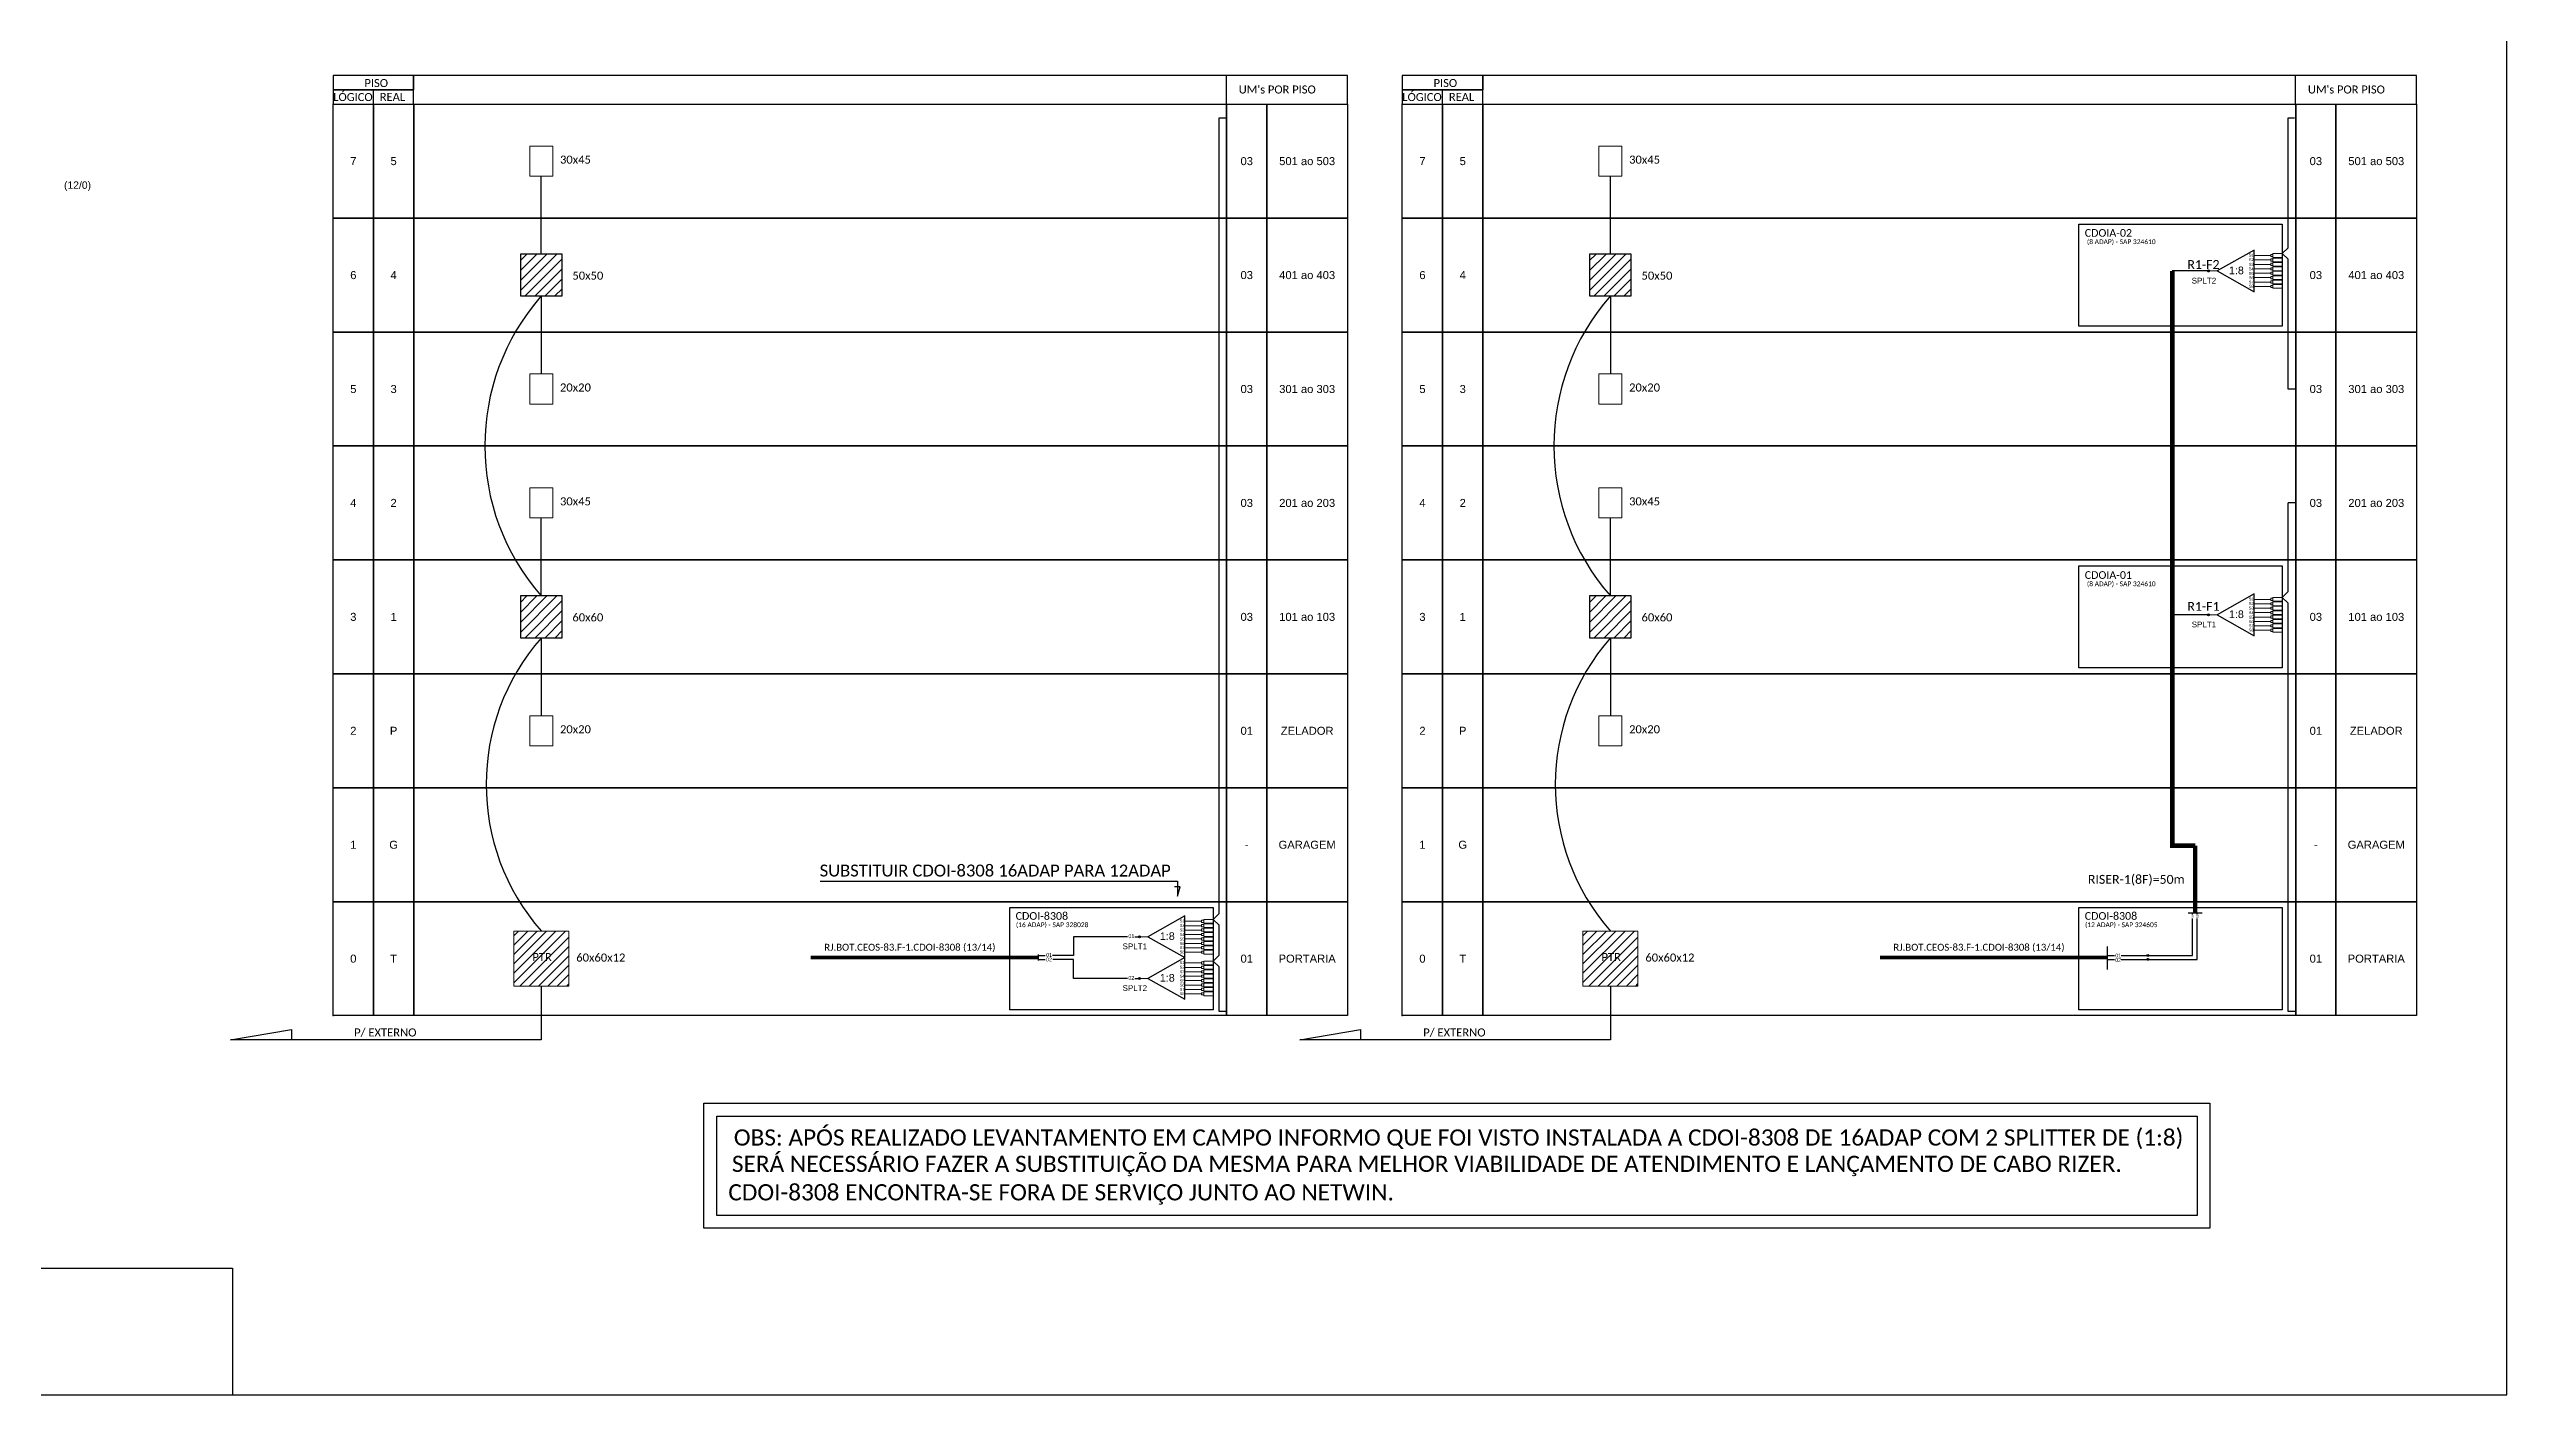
# Model space of a CAD drawing. Extents: x -89 to 749, y 705 to 1299.
# Drawn here: x 196 to 749, y 705 to 1008 of the extents above; entities that cross this region are included whole.
import ezdxf
from ezdxf.enums import TextEntityAlignment as Align

# ---------------------------------------------------------------- set-up
doc = ezdxf.new("R2010")
doc.units = 0
doc.layers.add("20.0-LEGENDA DOS CDO'S", color=1, linetype='Continuous', lineweight=0)
doc.styles.add('ARIAL', font='arial.ttf')
doc.styles.add('WMF-Calibri0', font='calibri.ttf')

msp = doc.modelspace()

# ---------------------------------------------------------------- hatches: boundary and pattern name
at = {"ltscale": 0.5}
h = msp.add_hatch(dxfattribs=at)
h.set_pattern_fill('ANSI31', color=1, scale=0.5, style=0)
h.set_pattern_definition([(45, (-251.5202, 105.3012), (-1.122532, 1.122532), [])])
h.paths.add_polyline_path([(311.87, 961.59), (302.48, 961.59), (302.48, 952.19), (311.87, 952.19)])
h = msp.add_hatch(dxfattribs=at)
h.set_pattern_fill('ANSI31', color=1, scale=0.5, style=0)
h.set_pattern_definition([(45, (-11.0614, 105.3012), (-1.122532, 1.122532), [])])
h.paths.add_polyline_path([(552.33, 961.59), (542.94, 961.59), (542.94, 952.19), (552.33, 952.19)])
h = msp.add_hatch(color=3)
h.dxf.hatch_style = 1
edge = h.paths.add_edge_path()
edge.add_arc((682.15, 957.81), 0.221, 0, 360)
h = msp.add_hatch(dxfattribs=at)
h.set_pattern_fill('ANSI31', color=1, scale=0.5, style=0)
h.set_pattern_definition([(45, (-251.5202, 28.4245), (-1.122532, 1.122532), [])])
h.paths.add_polyline_path([(311.87, 884.71), (302.48, 884.71), (302.48, 875.32), (311.87, 875.32)])
h = msp.add_hatch(dxfattribs=at)
h.set_pattern_fill('ANSI31', color=3, scale=5, style=0)
h.set_pattern_definition([(45, (-11.061, 28.425), (-11.22532, 11.22532), [])])
h.paths.add_polyline_path([(542.94, 875.32), (552.33, 875.32), (552.33, 884.71), (542.94, 884.71)])
h = msp.add_hatch(dxfattribs=at)
h.set_pattern_fill('ANSI31', color=1, scale=0.5, style=0)
h.set_pattern_definition([(45, (-11.0614, 28.4245), (-1.122532, 1.122532), [])])
h.paths.add_polyline_path([(542.94, 875.32), (552.33, 875.32), (552.33, 884.71), (542.94, 884.71)])
h = msp.add_hatch(color=3)
h.dxf.hatch_style = 1
edge = h.paths.add_edge_path()
edge.add_arc((682.15, 880.47), 0.221, 0, 360)
h = msp.add_hatch()
h.set_pattern_fill('ANSI31', color=1, scale=0.469565)
h.set_pattern_definition([(45, (-221.8402, 2899.8708), (-1.054204, 1.054204), [])])
h.paths.add_polyline_path([(313.36, 809.32), (300.99, 809.32), (300.99, 796.95), (313.36, 796.95)])
h.paths.add_polyline_path([(304.69, 802.14), (310.02, 802.14), (310.02, 804.86), (304.69, 804.86)], flags=24)
h = msp.add_hatch(color=3)
h.dxf.hatch_style = 1
edge = h.paths.add_edge_path()
edge.add_arc((441.69, 808.07), 0.221, 0, 360)
h = msp.add_hatch()
h.set_pattern_fill('ANSI31', color=1, scale=0.469565)
h.set_pattern_definition([(45, (18.6186, 2899.8708), (-1.054204, 1.054204), [])])
h.paths.add_polyline_path([(553.82, 809.32), (541.45, 809.32), (541.45, 796.95), (553.82, 796.95)])
h.paths.add_polyline_path([(545.15, 802.14), (550.48, 802.14), (550.48, 804.86), (545.15, 804.86)], flags=24)
h = msp.add_hatch(color=3)
h.dxf.hatch_style = 1
edge = h.paths.add_edge_path()
edge.add_arc((668.51, 803.84), 0.221, 0, 360)
h = msp.add_hatch(color=3)
h.dxf.hatch_style = 1
edge = h.paths.add_edge_path()
edge.add_arc((668.51, 802.98), 0.221, 0, 360)
h = msp.add_hatch(color=3)
h.dxf.hatch_style = 1
edge = h.paths.add_edge_path()
edge.add_arc((441.69, 798.69), 0.221, 0, 360)

# ---------------------------------------------------------------- linework, layer by layer
at = {"color": 3}
for p, q in [((418.91, 803.84), (420.51, 803.84)), ((659.37, 803.84), (661, 803.84)), ((662.51, 803.84), (668.73, 803.84))]:
    msp.add_line(p, q, dxfattribs=at)
at = {"color": 2}
for p, q in [((426.84, 802.98), (422.18, 802.98)), ((426.84, 798.69), (426.84, 802.98)), ((439.03, 798.69), (426.84, 798.69))]:
    msp.add_line(p, q, dxfattribs=at)
for points in [[(-89.32, 705.02), (749.25, 705.02), (749.25, 1299.02), (-89.32, 1299.02), (-89.32, 705.02)], [(278.45, 995.33), (488.48, 995.33), (488.48, 1001.76), (278.45, 1001.76), (278.45, 1001.76), (278.45, 998.55)], [(461.28, 995.33), (461.28, 1001.76)], [(518.91, 995.33), (728.93, 995.33), (728.93, 1001.76), (518.91, 1001.76), (518.91, 1001.76), (518.91, 998.55)], [(701.74, 995.33), (701.74, 1001.76)], [(269.39, 995.33), (269.39, 998.55)], [(509.85, 995.33), (509.85, 998.55)]]:
    msp.add_lwpolyline(points)
for points in [[(260.33, 998.55), (278.45, 998.55), (278.45, 1001.76), (260.33, 1001.76)], [(500.79, 998.55), (518.91, 998.55), (518.91, 1001.76), (500.79, 1001.76)], [(260.33, 995.33), (278.45, 995.33), (278.45, 998.55), (260.33, 998.55)], [(260.36, 995.33), (269.42, 995.33), (269.42, 969.7), (260.36, 969.7)], [(269.42, 995.33), (278.48, 995.33), (278.48, 969.7), (269.42, 969.7)], [(278.48, 995.33), (461.31, 995.33), (461.31, 969.7), (278.48, 969.7)], [(461.31, 995.33), (470.36, 995.33), (470.36, 969.7), (461.31, 969.7)], [(470.36, 995.33), (488.48, 995.33), (488.48, 969.7), (470.36, 969.7)], [(500.79, 995.33), (518.91, 995.33), (518.91, 998.55), (500.79, 998.55)], [(500.82, 995.33), (509.88, 995.33), (509.88, 969.7), (500.82, 969.7)], [(509.88, 995.33), (518.93, 995.33), (518.93, 969.7), (509.88, 969.7)], [(518.93, 995.33), (701.76, 995.33), (701.76, 969.7), (518.93, 969.7)], [(701.76, 995.33), (710.82, 995.33), (710.82, 969.7), (701.76, 969.7)], [(710.82, 995.33), (728.93, 995.33), (728.93, 969.7), (710.82, 969.7)], [(260.36, 969.7), (269.42, 969.7), (269.42, 944.08), (260.36, 944.08)], [(269.42, 969.7), (278.48, 969.7), (278.48, 944.08), (269.42, 944.08)], [(278.48, 969.7), (461.31, 969.7), (461.31, 944.08), (278.48, 944.08)], [(461.31, 969.7), (470.36, 969.7), (470.36, 944.08), (461.31, 944.08)], [(470.36, 969.7), (488.48, 969.7), (488.48, 944.08), (470.36, 944.08)], [(500.82, 969.7), (509.88, 969.7), (509.88, 944.08), (500.82, 944.08)], [(509.88, 969.7), (518.93, 969.7), (518.93, 944.08), (509.88, 944.08)], [(518.93, 969.7), (701.76, 969.7), (701.76, 944.08), (518.93, 944.08)], [(701.76, 969.7), (710.82, 969.7), (710.82, 944.08), (701.76, 944.08)], [(710.82, 969.7), (728.93, 969.7), (728.93, 944.08), (710.82, 944.08)], [(302.48, 952.19), (311.87, 952.19), (311.87, 961.59), (302.48, 961.59)], [(542.94, 952.19), (552.33, 952.19), (552.33, 961.59), (542.94, 961.59)], [(260.36, 944.08), (269.42, 944.08), (269.42, 918.45), (260.36, 918.45)], [(269.42, 944.08), (278.48, 944.08), (278.48, 918.45), (269.42, 918.45)], [(278.48, 944.08), (461.31, 944.08), (461.31, 918.45), (278.48, 918.45)], [(461.31, 944.08), (470.36, 944.08), (470.36, 918.45), (461.31, 918.45)], [(470.36, 944.08), (488.48, 944.08), (488.48, 918.45), (470.36, 918.45)], [(500.82, 944.08), (509.88, 944.08), (509.88, 918.45), (500.82, 918.45)], [(509.88, 944.08), (518.93, 944.08), (518.93, 918.45), (509.88, 918.45)], [(518.93, 944.08), (701.76, 944.08), (701.76, 918.45), (518.93, 918.45)], [(701.76, 944.08), (710.82, 944.08), (710.82, 918.45), (701.76, 918.45)], [(710.82, 944.08), (728.93, 944.08), (728.93, 918.45), (710.82, 918.45)], [(260.36, 918.45), (269.42, 918.45), (269.42, 892.83), (260.36, 892.83)], [(269.42, 918.45), (278.48, 918.45), (278.48, 892.83), (269.42, 892.83)], [(278.48, 918.45), (461.31, 918.45), (461.31, 892.83), (278.48, 892.83)], [(461.31, 918.45), (470.36, 918.45), (470.36, 892.83), (461.31, 892.83)], [(470.36, 918.45), (488.48, 918.45), (488.48, 892.83), (470.36, 892.83)], [(500.82, 918.45), (509.88, 918.45), (509.88, 892.83), (500.82, 892.83)], [(509.88, 918.45), (518.93, 918.45), (518.93, 892.83), (509.88, 892.83)], [(518.93, 918.45), (701.76, 918.45), (701.76, 892.83), (518.93, 892.83)], [(701.76, 918.45), (710.82, 918.45), (710.82, 892.83), (701.76, 892.83)], [(710.82, 918.45), (728.93, 918.45), (728.93, 892.83), (710.82, 892.83)], [(260.36, 892.83), (269.42, 892.83), (269.42, 867.2), (260.36, 867.2)], [(269.42, 892.83), (278.48, 892.83), (278.48, 867.2), (269.42, 867.2)], [(278.48, 892.83), (461.31, 892.83), (461.31, 867.2), (278.48, 867.2)], [(461.31, 892.83), (470.36, 892.83), (470.36, 867.2), (461.31, 867.2)], [(470.36, 892.83), (488.48, 892.83), (488.48, 867.2), (470.36, 867.2)], [(500.82, 892.83), (509.88, 892.83), (509.88, 867.2), (500.82, 867.2)], [(509.88, 892.83), (518.93, 892.83), (518.93, 867.2), (509.88, 867.2)], [(518.93, 892.83), (701.76, 892.83), (701.76, 867.2), (518.93, 867.2)], [(701.76, 892.83), (710.82, 892.83), (710.82, 867.2), (701.76, 867.2)], [(710.82, 892.83), (728.93, 892.83), (728.93, 867.2), (710.82, 867.2)], [(302.48, 875.32), (311.87, 875.32), (311.87, 884.71), (302.48, 884.71)], [(542.94, 875.32), (552.33, 875.32), (552.33, 884.71), (542.94, 884.71)], [(260.36, 867.2), (269.42, 867.2), (269.42, 841.58), (260.36, 841.58)], [(269.42, 867.2), (278.48, 867.2), (278.48, 841.58), (269.42, 841.58)], [(278.48, 867.2), (461.31, 867.2), (461.31, 841.58), (278.48, 841.58)], [(461.31, 867.2), (470.36, 867.2), (470.36, 841.58), (461.31, 841.58)], [(470.36, 867.2), (488.48, 867.2), (488.48, 841.58), (470.36, 841.58)], [(500.82, 867.2), (509.88, 867.2), (509.88, 841.58), (500.82, 841.58)], [(509.88, 867.2), (518.93, 867.2), (518.93, 841.58), (509.88, 841.58)], [(518.93, 867.2), (701.76, 867.2), (701.76, 841.58), (518.93, 841.58)], [(701.76, 867.2), (710.82, 867.2), (710.82, 841.58), (701.76, 841.58)], [(710.82, 867.2), (728.93, 867.2), (728.93, 841.58), (710.82, 841.58)], [(260.36, 841.58), (269.42, 841.58), (269.42, 815.95), (260.36, 815.95)], [(269.42, 841.58), (278.48, 841.58), (278.48, 815.95), (269.42, 815.95)], [(278.48, 841.58), (461.31, 841.58), (461.31, 815.95), (278.48, 815.95)], [(461.31, 841.58), (470.36, 841.58), (470.36, 815.95), (461.31, 815.95)], [(470.36, 841.58), (488.48, 841.58), (488.48, 815.95), (470.36, 815.95)], [(500.82, 841.58), (509.88, 841.58), (509.88, 815.95), (500.82, 815.95)], [(509.88, 841.58), (518.93, 841.58), (518.93, 815.95), (509.88, 815.95)], [(518.93, 841.58), (701.76, 841.58), (701.76, 815.95), (518.93, 815.95)], [(701.76, 841.58), (710.82, 841.58), (710.82, 815.95), (701.76, 815.95)], [(710.82, 841.58), (728.93, 841.58), (728.93, 815.95), (710.82, 815.95)], [(260.36, 815.95), (269.42, 815.95), (269.42, 790.32), (260.36, 790.32)], [(269.42, 815.95), (278.48, 815.95), (278.48, 790.32), (269.42, 790.32)], [(278.48, 815.95), (461.31, 815.95), (461.31, 790.32), (278.48, 790.32)], [(461.31, 815.95), (470.36, 815.95), (470.36, 790.32), (461.31, 790.32)], [(470.36, 815.95), (488.48, 815.95), (488.48, 790.32), (470.36, 790.32)], [(500.82, 815.95), (509.88, 815.95), (509.88, 790.32), (500.82, 790.32)], [(509.88, 815.95), (518.93, 815.95), (518.93, 790.32), (509.88, 790.32)], [(518.93, 815.95), (701.76, 815.95), (701.76, 790.32), (518.93, 790.32)], [(701.76, 815.95), (710.82, 815.95), (710.82, 790.32), (701.76, 790.32)], [(710.82, 815.95), (728.93, 815.95), (728.93, 790.32), (710.82, 790.32)]]:
    msp.add_lwpolyline(points, close=True)
at = {"color": 3}
for points in [[(461.04, 791.23), (459.62, 791.23), (459.62, 801.29), (458.27, 802.59), (459.62, 803.89), (459.62, 810.67), (458.27, 811.97), (459.62, 813.27), (459.62, 992.24), (461.04, 992.24)], [(700.08, 963.03), (700.08, 992.24), (701.5, 992.24)], [(700.08, 963.03), (698.73, 961.71), (700.08, 960.43)], [(700.08, 931.26), (700.08, 960.43)], [(700.08, 885.7), (700.08, 905.64)], [(700.08, 885.7), (698.73, 884.37), (700.08, 883.1)], [(701.76, 791.23), (700.08, 791.23), (700.08, 803.89), (700.08, 803.89), (700.08, 803.89), (700.08, 813.27), (700.08, 813.27), (700.08, 813.27), (700.08, 883.1)], [(451.92, 812.76), (443.6, 808.07), (451.92, 803.38), (451.92, 812.76)], [(439.03, 808.07), (426.84, 808.07), (426.84, 803.84), (422.17, 803.84)], [(440.66, 808.07), (441.69, 808.07)], [(451.92, 803.38), (443.6, 798.69), (451.92, 794), (451.92, 803.38)]]:
    msp.add_lwpolyline(points, dxfattribs=at)
at = {"color": 0, "lineweight": 0}
for points in [[(304.58, 985.89), (309.76, 985.89), (309.76, 979.14), (304.58, 979.14)], [(545.04, 985.89), (550.22, 985.89), (550.22, 979.14), (545.04, 979.14)], [(304.58, 934.64), (309.76, 934.64), (309.76, 927.89), (304.58, 927.89)], [(545.04, 934.64), (550.22, 934.64), (550.22, 927.89), (545.04, 927.89)], [(304.58, 909.01), (309.76, 909.01), (309.76, 902.27), (304.58, 902.27)], [(545.04, 909.01), (550.22, 909.01), (550.22, 902.27), (545.04, 902.27)], [(304.58, 857.76), (309.76, 857.76), (309.76, 851.02), (304.58, 851.02)], [(545.04, 857.76), (550.22, 857.76), (550.22, 851.02), (545.04, 851.02)]]:
    msp.add_lwpolyline(points, close=True, dxfattribs=at)
at = {"color": 3, "ltscale": 0.5}
for points in [[(307.17, 961.59), (307.17, 979.14)], [(547.63, 961.59), (547.63, 979.14)], [(307.17, 952.19), (307.17, 934.64)], [(547.63, 952.19), (547.63, 934.64)], [(701.76, 931.26), (700.08, 931.26)], [(307.17, 884.71), (307.17, 902.27)], [(547.63, 884.71), (547.63, 902.27)], [(701.76, 905.64), (700.08, 905.64)], [(307.17, 875.32), (307.17, 857.76)], [(547.63, 875.32), (547.63, 857.76)], [(369.92, 820.53), (450.27, 820.53), (450.27, 817.16), (450.89, 819.31), (449.59, 819.31)], [(307.17, 796.95), (307.17, 784.85), (237.29, 784.85), (250.99, 787.19), (250.99, 784.85)], [(547.63, 796.95), (547.63, 784.85), (477.75, 784.85), (491.45, 787.19), (491.45, 784.85)]]:
    msp.add_lwpolyline(points, dxfattribs=at)
at = {"color": 1}
for points in [[(652.99, 968.37), (698.73, 968.37), (698.73, 945.41), (652.99, 945.41)], [(652.99, 891.5), (698.73, 891.5), (698.73, 868.53), (652.99, 868.53)], [(652.99, 814.62), (698.73, 814.62), (698.73, 791.65), (652.99, 791.65)]]:
    msp.add_lwpolyline(points, close=True, dxfattribs=at)
for points in [[(692.38, 962.5), (684.06, 957.81), (692.38, 953.12), (692.38, 962.5)], [(692.38, 885.16), (684.06, 880.47), (692.38, 875.78), (692.38, 885.16)]]:
    msp.add_lwpolyline(points, dxfattribs=at)
at = {"color": 5}
for points, const_width in [([(674.01, 957.81), (674.01, 828.54), (679.15, 828.54)], 1), ([(679.15, 813.47), (679.15, 828.54)], 1), ([(367.78, 803.41), (418.91, 803.41)], 0.861), ([(608.24, 803.41), (659.37, 803.41)], 0.861)]:
    msp.add_lwpolyline(points, dxfattribs=dict(at, const_width=const_width))
at = {"color": 5, "ltscale": 0.5}
for points in [[(682.15, 957.81), (674.01, 957.81)], [(682.15, 880.47), (674.01, 880.47)], [(677.59, 813.47), (680.72, 813.47)], [(678.58, 813.03), (678.58, 813.47)], [(679.61, 813.03), (679.61, 813.47)], [(668.51, 803.84), (678.58, 803.84), (678.58, 812.2)], [(668.51, 802.98), (679.61, 802.98), (679.61, 812.2)]]:
    msp.add_lwpolyline(points, dxfattribs=at)
at = {"color": 1, "lineweight": 0}
for points in [[(684.06, 957.81), (682.15, 957.81)], [(684.06, 880.47), (682.15, 880.47)]]:
    msp.add_lwpolyline(points, dxfattribs=at)
at = {"color": 3, "lineweight": 0}
for points in [[(696.15, 961.28), (692.38, 961.28)], [(692.38, 960.29), (696.15, 960.29)], [(692.38, 959.3), (696.15, 959.3)], [(692.38, 958.31), (696.15, 958.31)], [(692.38, 957.31), (696.15, 957.31)], [(692.38, 956.32), (696.15, 956.32)], [(696.65, 961.71), (696.65, 960.86)], [(696.65, 961.71), (698.73, 961.71)], [(696.65, 960.86), (698.73, 960.86)], [(696.65, 960.71), (696.65, 959.87)], [(696.65, 960.71), (698.73, 960.71)], [(696.65, 959.87), (698.73, 959.87)], [(696.65, 959.72), (696.65, 958.87)], [(696.65, 959.72), (698.73, 959.72)], [(696.65, 958.87), (698.73, 958.87)], [(696.65, 958.73), (696.65, 957.88)], [(696.65, 958.73), (698.73, 958.73)], [(696.65, 957.88), (698.73, 957.88)], [(696.65, 957.74), (696.65, 956.89)], [(696.65, 957.74), (698.73, 957.74)], [(696.65, 956.89), (698.73, 956.89)], [(696.65, 956.74), (696.65, 955.9)], [(696.65, 956.74), (698.73, 956.74)], [(692.38, 955.33), (696.15, 955.33)], [(692.38, 954.33), (696.15, 954.33)], [(696.65, 955.9), (698.73, 955.9)], [(696.65, 955.75), (696.65, 954.9)], [(696.65, 955.75), (698.73, 955.75)], [(696.65, 954.9), (698.73, 954.9)], [(696.65, 954.76), (696.65, 953.91)], [(696.65, 954.76), (698.73, 954.76)], [(696.65, 954.76), (696.65, 953.91)], [(696.65, 954.76), (698.73, 954.76)], [(696.65, 953.91), (698.73, 953.91)], [(696.15, 883.95), (692.38, 883.95)], [(692.38, 882.96), (696.15, 882.96)], [(692.38, 881.96), (696.15, 881.96)], [(692.38, 880.97), (696.15, 880.97)], [(692.38, 879.98), (696.15, 879.98)], [(692.38, 878.99), (696.15, 878.99)], [(696.65, 884.37), (696.65, 883.52)], [(696.65, 884.37), (698.73, 884.37)], [(696.65, 883.52), (698.73, 883.52)], [(696.65, 883.38), (696.65, 882.53)], [(696.65, 883.38), (698.73, 883.38)], [(696.65, 882.53), (698.73, 882.53)], [(696.65, 882.39), (696.65, 881.54)], [(696.65, 882.39), (698.73, 882.39)], [(696.65, 881.54), (698.73, 881.54)], [(696.65, 881.4), (696.65, 880.55)], [(696.65, 881.4), (698.73, 881.4)], [(696.65, 880.55), (698.73, 880.55)], [(696.65, 880.4), (696.65, 879.55)], [(696.65, 880.4), (698.73, 880.4)], [(696.65, 879.55), (698.73, 879.55)], [(696.65, 879.41), (696.65, 878.56)], [(696.65, 879.41), (698.73, 879.41)], [(692.38, 877.99), (696.15, 877.99)], [(692.38, 877), (696.15, 877)], [(696.65, 878.56), (698.73, 878.56)], [(696.65, 878.42), (696.65, 877.57)], [(696.65, 878.42), (698.73, 878.42)], [(696.65, 877.57), (698.73, 877.57)], [(696.65, 877.43), (696.65, 876.58)], [(696.65, 877.43), (698.73, 877.43)], [(696.65, 877.43), (696.65, 876.58)], [(696.65, 877.43), (698.73, 877.43)], [(696.65, 876.58), (698.73, 876.58)], [(443.6, 808.07), (441.69, 808.07)], [(455.69, 811.55), (451.92, 811.55)], [(451.92, 810.55), (455.69, 810.55)], [(451.92, 809.56), (455.69, 809.56)], [(451.92, 808.57), (455.69, 808.57)], [(451.92, 807.58), (455.69, 807.58)], [(456.19, 811.97), (456.19, 811.12)], [(456.19, 811.97), (458.27, 811.97)], [(456.19, 811.12), (458.27, 811.12)], [(456.19, 810.98), (456.19, 810.13)], [(456.19, 810.98), (458.27, 810.98)], [(456.19, 810.13), (458.27, 810.13)], [(456.19, 809.99), (456.19, 809.14)], [(456.19, 809.99), (458.27, 809.99)], [(456.19, 809.14), (458.27, 809.14)], [(456.19, 808.99), (456.19, 808.14)], [(456.19, 808.99), (458.27, 808.99)], [(456.19, 808.14), (458.27, 808.14)], [(456.19, 808), (456.19, 807.15)], [(456.19, 808), (458.27, 808)], [(456.19, 807.15), (458.27, 807.15)], [(451.92, 806.58), (455.69, 806.58)], [(451.92, 805.59), (455.69, 805.59)], [(451.92, 804.6), (455.69, 804.6)], [(455.69, 802.17), (451.92, 802.17)], [(456.19, 807.01), (456.19, 806.16)], [(456.19, 807.01), (458.27, 807.01)], [(456.19, 806.16), (458.27, 806.16)], [(456.19, 806.02), (456.19, 805.17)], [(456.19, 806.02), (458.27, 806.02)], [(456.19, 805.17), (458.27, 805.17)], [(456.19, 805.02), (456.19, 804.17)], [(456.19, 805.02), (458.27, 805.02)], [(456.19, 804.17), (458.27, 804.17)], [(456.19, 802.59), (456.19, 801.74)], [(456.19, 802.59), (458.27, 802.59)], [(456.19, 801.74), (458.27, 801.74)], [(456.19, 801.6), (456.19, 800.75)], [(456.19, 801.6), (458.27, 801.6)], [(443.6, 798.69), (441.69, 798.69)], [(451.92, 801.17), (455.69, 801.17)], [(451.92, 800.18), (455.69, 800.18)], [(451.92, 799.19), (455.69, 799.19)], [(451.92, 798.2), (455.69, 798.2)], [(451.92, 797.2), (455.69, 797.2)], [(451.92, 796.21), (455.69, 796.21)], [(456.19, 800.75), (458.27, 800.75)], [(456.19, 800.61), (456.19, 799.76)], [(456.19, 800.61), (458.27, 800.61)], [(456.19, 799.76), (458.27, 799.76)], [(456.19, 799.61), (456.19, 798.76)], [(456.19, 799.61), (458.27, 799.61)], [(456.19, 798.76), (458.27, 798.76)], [(456.19, 798.62), (456.19, 797.77)], [(456.19, 798.62), (458.27, 798.62)], [(456.19, 797.77), (458.27, 797.77)], [(456.19, 797.63), (456.19, 796.78)], [(456.19, 797.63), (458.27, 797.63)], [(456.19, 796.78), (458.27, 796.78)], [(456.19, 796.64), (456.19, 795.79)], [(456.19, 796.64), (458.27, 796.64)], [(451.92, 795.22), (455.69, 795.22)], [(456.19, 795.79), (458.27, 795.79)], [(456.19, 795.64), (456.19, 794.79)], [(456.19, 795.64), (458.27, 795.64)], [(456.19, 794.79), (458.27, 794.79)]]:
    msp.add_lwpolyline(points, dxfattribs=at)
for points in [[(696.15, 961.53), (696.65, 961.53), (696.65, 961.04), (696.15, 961.04)], [(696.15, 960.54), (696.65, 960.54), (696.65, 960.04), (696.15, 960.04)], [(696.15, 959.54), (696.65, 959.54), (696.65, 959.05), (696.15, 959.05)], [(696.15, 958.55), (696.65, 958.55), (696.65, 958.06), (696.15, 958.06)], [(696.15, 957.56), (696.65, 957.56), (696.65, 957.07), (696.15, 957.07)], [(696.15, 956.57), (696.65, 956.57), (696.65, 956.07), (696.15, 956.07)], [(696.15, 955.57), (696.65, 955.57), (696.65, 955.08), (696.15, 955.08)], [(696.15, 954.58), (696.65, 954.58), (696.65, 954.09), (696.15, 954.09)], [(696.15, 884.19), (696.65, 884.19), (696.65, 883.7), (696.15, 883.7)], [(696.15, 883.2), (696.65, 883.2), (696.65, 882.71), (696.15, 882.71)], [(696.15, 882.21), (696.65, 882.21), (696.65, 881.72), (696.15, 881.72)], [(696.15, 881.22), (696.65, 881.22), (696.65, 880.72), (696.15, 880.72)], [(696.15, 880.22), (696.65, 880.22), (696.65, 879.73), (696.15, 879.73)], [(696.15, 879.23), (696.65, 879.23), (696.65, 878.74), (696.15, 878.74)], [(696.15, 878.24), (696.65, 878.24), (696.65, 877.75), (696.15, 877.75)], [(696.15, 877.25), (696.65, 877.25), (696.65, 876.75), (696.15, 876.75)], [(455.69, 811.79), (456.19, 811.79), (456.19, 811.3), (455.69, 811.3)], [(455.69, 810.8), (456.19, 810.8), (456.19, 810.31), (455.69, 810.31)], [(455.69, 809.81), (456.19, 809.81), (456.19, 809.32), (455.69, 809.32)], [(455.69, 808.82), (456.19, 808.82), (456.19, 808.32), (455.69, 808.32)], [(455.69, 807.82), (456.19, 807.82), (456.19, 807.33), (455.69, 807.33)], [(455.69, 806.83), (456.19, 806.83), (456.19, 806.34), (455.69, 806.34)], [(455.69, 805.84), (456.19, 805.84), (456.19, 805.34), (455.69, 805.34)], [(455.69, 804.85), (456.19, 804.85), (456.19, 804.35), (455.69, 804.35)], [(455.69, 802.41), (456.19, 802.41), (456.19, 801.92), (455.69, 801.92)], [(455.69, 801.42), (456.19, 801.42), (456.19, 800.93), (455.69, 800.93)], [(455.69, 800.43), (456.19, 800.43), (456.19, 799.93), (455.69, 799.93)], [(455.69, 799.43), (456.19, 799.43), (456.19, 798.94), (455.69, 798.94)], [(455.69, 798.44), (456.19, 798.44), (456.19, 797.95), (455.69, 797.95)], [(455.69, 797.45), (456.19, 797.45), (456.19, 796.96), (455.69, 796.96)], [(455.69, 796.46), (456.19, 796.46), (456.19, 795.96), (455.69, 795.96)], [(455.69, 795.46), (456.19, 795.46), (456.19, 794.97), (455.69, 794.97)]]:
    msp.add_lwpolyline(points, close=True, dxfattribs=at)
at = {"color": 3}
msp.add_lwpolyline([(412.53, 814.62), (458.27, 814.62), (458.27, 791.65), (412.53, 791.65)], close=True, dxfattribs=at)
at = {"color": 1, "lineweight": 0}
for points in [[(300.99, 809.32), (313.36, 809.32), (313.36, 796.95), (300.99, 796.95)], [(541.45, 809.32), (553.82, 809.32), (553.82, 796.95), (541.45, 796.95)]]:
    msp.add_lwpolyline(points, close=True, dxfattribs=at)
at = {"color": 5}
for points in [[(418.91, 804.08), (418.91, 802.73)], [(659.37, 805.88), (659.37, 800.66)]]:
    msp.add_lwpolyline(points, dxfattribs=at)
at = {"color": 2}
for points in [[(418.91, 802.98), (420.51, 802.98)], [(659.37, 802.98), (661, 802.98)], [(662.51, 802.98), (668.73, 802.98)], [(440.66, 798.69), (441.69, 798.69)]]:
    msp.add_lwpolyline(points, dxfattribs=at)
at = {"color": 1, "ltscale": 0.5}
for points in [[(343.75, 770.6), (682.46, 770.6), (682.46, 742.52), (343.75, 742.52)], [(346.63, 767.72), (679.58, 767.72), (679.58, 745.4), (346.63, 745.4)]]:
    msp.add_lwpolyline(points, close=True, dxfattribs=at)
at = {"color": 7}
msp.add_lwpolyline([(-89.24, 733.5), (237.71, 733.5), (237.71, 705.02)], dxfattribs=at)
at = {"color": 3}
for centre in [(682.15, 957.81), (682.15, 880.47), (441.69, 808.07), (668.51, 803.84), (668.51, 802.98), (441.69, 798.69)]:
    msp.add_circle(centre, 0.221, dxfattribs=at)
at = {"color": 3, "ltscale": 0.5}
for centre, radius, start, end in [((345.61, 918.45), 51.15, 138.7221, 221.2779), ((586.07, 918.45), 51.15, 138.7221, 221.2779), ((344.87, 842.32), 50.1, 138.8003, 221.1997), ((585.33, 842.32), 50.1, 138.8003, 221.1997)]:
    msp.add_arc(centre, radius, start, end, dxfattribs=at)
for p in [(260.36, 995.33), (500.82, 995.33), (260.36, 969.7), (500.82, 969.7), (260.36, 944.08), (500.82, 944.08), (260.36, 918.45), (500.82, 918.45), (260.36, 892.83), (500.82, 892.83), (260.36, 867.2), (500.82, 867.2), (260.36, 841.58), (500.82, 841.58), (260.36, 815.95), (500.82, 815.95), (260.36, 790.32), (500.82, 790.32)]:
    msp.add_point(p)

# ---------------------------------------------------------------- texts
at = {"style": 'WMF-Calibri0'}
for s, height, p in [('     PISO', 1.8, (264.22, 999.18)), ('     PISO', 1.8, (504.68, 999.18)), ('  LÓGICO', 1.8, (259.1, 996.03)), ('    REAL', 1.8, (268.3, 996.07)), ("UM's POR PISO", 1.8, (464.04, 997.73)), ('  LÓGICO', 1.8, (499.55, 996.03)), ('    REAL', 1.8, (508.76, 996.07)), ("UM's POR PISO", 1.8, (704.5, 997.73)), ('30x45', 1.813, (311.37, 981.95)), ('30x45', 1.813, (551.83, 981.95)), ('50x50', 1.813, (314.16, 955.86)), ('50x50', 1.813, (554.62, 955.86)), ('20x20', 1.813, (311.37, 930.7)), ('20x20', 1.813, (551.83, 930.7)), ('30x45', 1.813, (311.37, 905.08)), ('30x45', 1.813, (551.83, 905.08)), ('60x60', 1.813, (314.16, 878.99)), ('60x60', 1.813, (554.62, 878.99)), ('20x20', 1.813, (311.37, 853.82)), ('20x20', 1.813, (551.83, 853.82)), ('PTR', 1.813, (305.15, 802.6)), ('60x60x12', 1.813, (315.03, 802.47)), ('PTR', 1.813, (545.61, 802.6)), ('60x60x12', 1.813, (555.49, 802.47)), ('P/ EXTERNO', 1.813, (265.07, 785.63)), ('P/ EXTERNO', 1.813, (505.53, 785.63))]:
    msp.add_text(s, height=height, dxfattribs=at).set_placement(p)
at = {"style": 'ARIAL'}
for s, height, p in [('7', 1.8, (264.89, 982.52)), ('5', 1.8, (273.95, 982.52)), ('03', 1.8, (465.83, 982.52)), ('501 ao 503', 1.8, (479.42, 982.52)), ('7', 1.8, (505.35, 982.52)), ('5', 1.8, (514.41, 982.52)), ('03', 1.8, (706.29, 982.52)), ('501 ao 503', 1.8, (719.88, 982.52)), ('6', 1.8, (264.89, 956.89)), ('4', 1.8, (273.95, 956.89)), ('03', 1.8, (465.83, 956.89)), ('401 ao 403', 1.8, (479.42, 956.89)), ('6', 1.8, (505.35, 956.89)), ('4', 1.8, (514.41, 956.89)), ('03', 1.8, (706.29, 956.89)), ('401 ao 403', 1.8, (719.88, 956.89)), ('5', 1.8, (264.89, 931.26)), ('3', 1.8, (273.95, 931.26)), ('03', 1.8, (465.83, 931.26)), ('301 ao 303', 1.8, (479.42, 931.26)), ('5', 1.8, (505.35, 931.26)), ('3', 1.8, (514.41, 931.26)), ('03', 1.8, (706.29, 931.26)), ('301 ao 303', 1.8, (719.88, 931.26)), ('2', 1.8, (273.95, 905.64)), ('03', 1.8, (465.83, 905.64)), ('201 ao 203', 1.8, (479.42, 905.64)), ('2', 1.8, (514.41, 905.64)), ('03', 1.8, (706.29, 905.64)), ('201 ao 203', 1.8, (719.88, 905.64)), ('4', 1.8, (264.89, 905.64)), ('4', 1.8, (505.35, 905.64)), ('3', 1.8, (264.89, 880.01)), ('1', 1.8, (273.95, 880.01)), ('03', 1.8, (465.83, 880.01)), ('101 ao 103', 1.8, (479.42, 880.01)), ('3', 1.8, (505.35, 880.01)), ('1', 1.8, (514.41, 880.01)), ('03', 1.8, (706.29, 880.01)), ('101 ao 103', 1.8, (719.88, 880.01)), ('2', 1.8, (264.89, 854.39)), ('P', 1.8, (273.95, 854.39)), ('01', 1.8, (465.83, 854.39)), ('ZELADOR', 1.8, (479.42, 854.39)), ('2', 1.8, (505.35, 854.39)), ('P', 1.8, (514.41, 854.39)), ('01', 1.8, (706.29, 854.39)), ('ZELADOR', 1.8, (719.88, 854.39)), ('1', 1.8, (264.89, 828.76)), ('G', 1.8, (273.95, 828.76)), ('GARAGEM', 1.8, (479.42, 828.76)), ('1', 1.8, (505.35, 828.76)), ('G', 1.8, (514.41, 828.76)), ('GARAGEM', 1.8, (719.88, 828.76)), ('-', 1.8, (465.83, 828.76)), ('-', 1.8, (706.29, 828.76)), ('01', 0.861, (439.88, 808.18)), ('0', 1.8, (264.89, 803.14)), ('T', 1.8, (273.95, 803.14)), ('02', 0.861, (421.35, 802.96)), ('01', 0.861, (421.38, 803.97)), ('01', 1.8, (465.83, 803.14)), ('PORTARIA', 1.8, (479.42, 803.14)), ('0', 1.8, (505.35, 803.14)), ('T', 1.8, (514.41, 803.14)), ('02', 0.861, (661.81, 802.83)), ('01', 0.861, (661.84, 803.84)), ('01', 1.8, (706.29, 803.14)), ('PORTARIA', 1.8, (719.88, 803.14)), ('02', 0.861, (439.88, 798.8))]:
    msp.add_text(s, height=height, dxfattribs=at).set_placement(p, align=Align.MIDDLE_CENTER)
at = {"color": 1}
for s, height, style, p in [('CDOIA-02', 1.722, 'WMF-Calibri0', (654.31, 965.51)), ('1:8', 1.722, 'ARIAL', (686.75, 957.08)), ('S1', 0.646, 'ARIAL', (691.2, 961.05)), ('S2', 0.646, 'ARIAL', (691.2, 960.03)), ('S3', 0.646, 'ARIAL', (691.2, 958.99)), ('S4', 0.646, 'ARIAL', (691.2, 957.97)), ('S5', 0.646, 'ARIAL', (691.2, 956.93)), ('S6', 0.646, 'ARIAL', (691.2, 955.97)), ('S7', 0.646, 'ARIAL', (691.2, 955.02)), ('S8', 0.646, 'ARIAL', (691.2, 954.06)), ('CDOIA-01', 1.722, 'WMF-Calibri0', (654.31, 888.56)), ('1:8', 1.722, 'ARIAL', (686.75, 879.74)), ('S1', 0.646, 'ARIAL', (691.2, 883.72)), ('S2', 0.646, 'ARIAL', (691.2, 882.7)), ('S3', 0.646, 'ARIAL', (691.2, 881.65)), ('S4', 0.646, 'ARIAL', (691.2, 880.64)), ('S5', 0.646, 'ARIAL', (691.2, 879.6)), ('S6', 0.646, 'ARIAL', (691.2, 878.63)), ('S7', 0.646, 'ARIAL', (691.2, 877.69)), ('S8', 0.646, 'ARIAL', (691.2, 876.72)), ('CDOI-8308', 1.722, 'WMF-Calibri0', (654.31, 811.88))]:
    msp.add_text(s, height=height, dxfattribs=dict(at, style=style)).set_placement(p)
at = {"color": 1, "style": 'WMF-Calibri0'}
for s, p in [('(8 ADAP) - SAP 324610', (662.53, 963.85)), ('(8 ADAP) - SAP 324610', (662.53, 886.91)), ('(12 ADAP) - SAP 324605', (662.53, 810.22))]:
    msp.add_text(s, height=1.0761, dxfattribs=at).set_placement(p, align=Align.CENTER)
at = {"color": 5, "style": 'WMF-Calibri0'}
for s, p in [('R1-F2', (677.39, 958.26)), ('R1-F1', (677.39, 881.38)), ('RISER-1(8F)=50m', (655.02, 819.97))]:
    msp.add_text(s, height=2, dxfattribs=at).set_placement(p)
at = {"style": 'ARIAL'}
for s, p in [('SPLT2', (681.12, 954.99)), ('SPLT1', (681.12, 877.66)), ('SPLT1', (440.66, 805.26)), ('SPLT2', (440.66, 795.88))]:
    msp.add_text(s, height=1.291, dxfattribs=at).set_placement(p, align=Align.CENTER)
at = {"color": 3}
for s, height, style, p in [('SUBSTITUIR CDOI-8308 16ADAP PARA 12ADAP', 2.6822, 'WMF-Calibri0', (369.77, 821.61)), ('CDOI-8308', 1.722, 'WMF-Calibri0', (413.85, 811.88)), ('1:8', 1.722, 'ARIAL', (446.29, 807.34)), ('S1', 0.646, 'ARIAL', (450.75, 811.31)), ('S2', 0.646, 'ARIAL', (450.75, 810.29)), ('S3', 0.646, 'ARIAL', (450.75, 809.25)), ('S4', 0.646, 'ARIAL', (450.75, 808.24)), ('S5', 0.646, 'ARIAL', (450.75, 807.19)), ('S6', 0.646, 'ARIAL', (450.75, 806.23)), ('S7', 0.646, 'ARIAL', (450.75, 805.28)), ('S8', 0.646, 'ARIAL', (450.75, 804.32)), ('S1', 0.646, 'ARIAL', (450.75, 801.93)), ('S2', 0.646, 'ARIAL', (450.75, 800.91)), ('1:8', 1.722, 'ARIAL', (446.29, 797.96)), ('S3', 0.646, 'ARIAL', (450.75, 799.87)), ('S4', 0.646, 'ARIAL', (450.75, 798.86)), ('S5', 0.646, 'ARIAL', (450.75, 797.81)), ('S6', 0.646, 'ARIAL', (450.75, 796.85)), ('S7', 0.646, 'ARIAL', (450.75, 795.9)), ('S8', 0.646, 'ARIAL', (450.75, 794.94))]:
    msp.add_text(s, height=height, dxfattribs=dict(at, style=style)).set_placement(p)
at = {"style": 'ARIAL'}
for s, p in [('01', (678.59, 812.67)), ('02', (679.62, 812.65))]:
    msp.add_text(s, height=0.486, rotation=90, dxfattribs=at).set_placement(p, align=Align.MIDDLE_CENTER)
at = {"color": 3, "style": 'WMF-Calibri0'}
msp.add_text('(16 ADAP) - SAP 328028', height=1.0761, dxfattribs=at).set_placement((422.07, 810.22), align=Align.CENTER)
at = {"color": 5, "style": 'WMF-Calibri0'}
for p in [(390.06, 805.7, 1.72), (630.52, 805.7, 1.72)]:
    msp.add_text('RJ.BOT.CEOS-83.F-1.CDOI-8308 (13/14)', height=1.5496, dxfattribs=at).set_placement(p, align=Align.MIDDLE_CENTER)
at = {"color": 1, "style": 'WMF-Calibri0'}
for s, height, p in [('OBS: APÓS REALIZADO LEVANTAMENTO EM CAMPO INFORMO QUE FOI VISTO INSTALADA A CDOI-8308 DE 16ADAP COM 2 SPLITTER DE (1:8)', 3.64855, (513.47, 762.91, 4.05)), ('SERÁ NECESSÁRIO FAZER A SUBSTITUIÇÃO DA MESMA PARA MELHOR VIABILIDADE DE ATENDIMENTO E LANÇAMENTO DE CABO RIZER.', 3.64855, (506.34, 756.98, 4.05)), ('CDOI-8308 ENCONTRA-SE FORA DE SERVIÇO JUNTO AO NETWIN.', 3.6485, (424.08, 750.58, 4.05))]:
    msp.add_text(s, height=height, dxfattribs=at).set_placement(p, align=Align.MIDDLE_CENTER)
at = {"layer": "20.0-LEGENDA DOS CDO'S", "color": 1, "ltscale": 0.5, "style": 'ARIAL'}
msp.add_text('     (12/0)', height=1.6671, dxfattribs=at).set_placement((201.24, 976.29), align=Align.CENTER)

doc.saveas('drawing.dxf')
